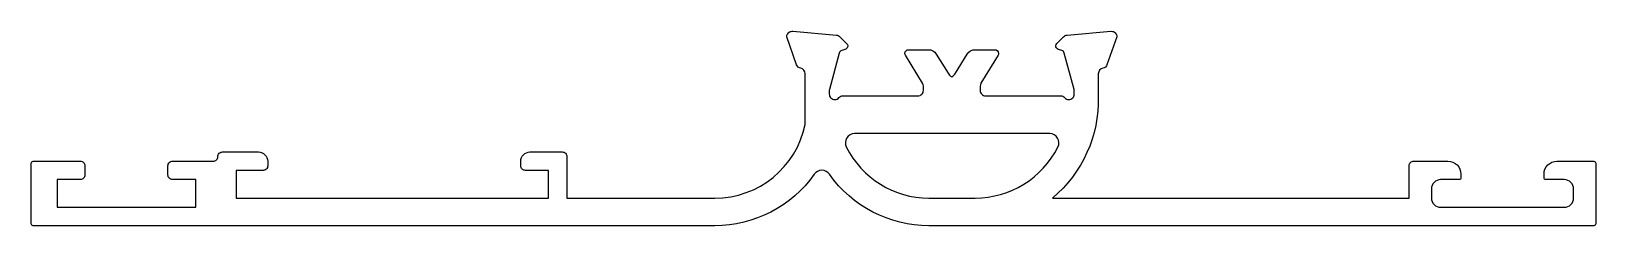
# Model space of a CAD drawing. Extents: x 660 to 744.7, y 642.3 to 652.8.
import ezdxf

# ---------------------------------------------------------------- set-up
doc = ezdxf.new("R2010")
doc.units = 0
doc.layers.get('0').update_dxf_attribs({"linetype": 'CONTINUOUS'})

msp = doc.modelspace()

# ---------------------------------------------------------------- linework, layer by layer
msp.add_line((704.041, 649.339), (707.894, 649.339))
for points in [[(712.164, 651.839, -0.414214), (712.364, 651.639, -0.137852), (712.335, 651.534), (711.408, 650.016, 0.137852), (711.364, 649.86), (711.364, 649.639, 0.414214), (711.664, 649.339), (715.717, 649.339, -0.213422), (715.941, 649.239, 0.213422), (716.164, 649.139, 0.414214), (716.464, 649.439), (716.464, 649.599, 0.065543), (716.454, 649.677), (715.923, 651.659, 0.267949), (715.782, 651.8), (715.613, 651.845, -0.267949), (715.471, 651.987, -0.065543), (715.464, 652.039, -0.198912), (715.523, 652.18), (715.887, 652.544, -0.176327), (716.073, 652.631), (718.438, 652.838, -0.02182), (718.464, 652.839, -0.414214), (718.764, 652.539), (718.233, 651.025, -0.263725), (718.008, 650.833, 0.359508), (717.764, 650.539), (717.764, 649.289, -0.227261), (715.283, 643.794), (734.594, 643.794), (734.594, 645.544, -0.414214), (734.844, 645.794), (736.694, 645.794, -0.414214), (737.394, 645.094), (737.394, 644.894, -0.414214), (737.294, 644.794), (736.294, 644.794, 0.414214), (735.794, 644.294), (735.794, 643.794, 0.414214), (736.294, 643.294), (742.994, 643.294, 0.414214), (743.494, 643.794), (743.494, 644.294, 0.414214), (742.994, 644.794), (741.994, 644.794, -0.414214), (741.894, 644.894), (741.894, 645.094, -0.414214), (742.594, 645.794), (744.594, 645.794, -0.414214), (744.694, 645.694), (744.694, 642.394, -0.414214), (744.594, 642.294), (708.594, 642.294, -0.24366), (703.202, 645.088, 0.518083), (702.385, 645.088, -0.24366), (696.994, 642.294), (660.091, 642.294, -0.414214), (659.991, 642.394), (659.991, 645.694, -0.414214), (660.091, 645.794), (662.641, 645.794, -0.414214), (662.891, 645.544), (662.891, 645.044, -0.414214), (662.641, 644.794), (661.391, 644.794), (661.391, 643.294), (668.891, 643.294), (668.891, 644.794), (667.641, 644.794, -0.414214), (667.391, 645.044), (667.391, 645.544, -0.414214), (667.641, 645.794), (669.841, 645.794, 0.414214), (670.091, 646.044, -0.414214), (670.341, 646.294), (672.291, 646.294, -0.414214), (672.791, 645.794), (672.791, 645.544, -0.414214), (672.541, 645.294), (671.091, 645.294), (671.091, 643.794), (687.991, 643.794), (687.991, 645.294), (686.741, 645.294, -0.414214), (686.491, 645.544), (686.491, 645.794, -0.414214), (686.991, 646.294), (688.741, 646.294, -0.414214), (688.991, 646.044), (688.991, 643.794), (696.994, 643.794, 0.357323), (701.894, 647.788), (701.894, 650.539, 0.359508), (701.65, 650.833, -0.263725), (701.425, 651.025), (700.894, 652.539, -0.414214), (701.194, 652.839, -0.02182), (701.22, 652.838), (703.585, 652.631, -0.176327), (703.771, 652.544), (704.135, 652.18, -0.198912), (704.194, 652.039, -0.065543), (704.187, 651.987, -0.267949), (704.045, 651.845), (703.876, 651.8, 0.267949), (703.735, 651.659), (703.204, 649.677, 0.065543), (703.194, 649.599), (703.194, 649.439, 0.414214), (703.494, 649.139, 0.213422), (703.717, 649.239, -0.213422), (703.941, 649.339), (707.994, 649.339, 0.414214), (708.294, 649.639), (708.294, 649.86, 0.137852), (708.25, 650.016), (707.323, 651.534, -0.137852), (707.294, 651.639, -0.414214), (707.494, 651.839), (708.565, 651.839, -0.261413), (708.992, 651.599), (709.625, 650.562, 0.141011), (709.829, 650.375, 0.141011), (710.033, 650.562), (710.666, 651.599, -0.261413), (711.093, 651.839)], [(715.579, 646.563, 0.557368), (715.133, 647.289), (704.565, 647.289, 0.556219), (704.118, 646.566, 0.284532), (708.594, 643.794), (711.094, 643.794, 0.281711)]]:
    msp.add_lwpolyline(points, format="xyb", close=True)

doc.saveas('drawing.dxf')
